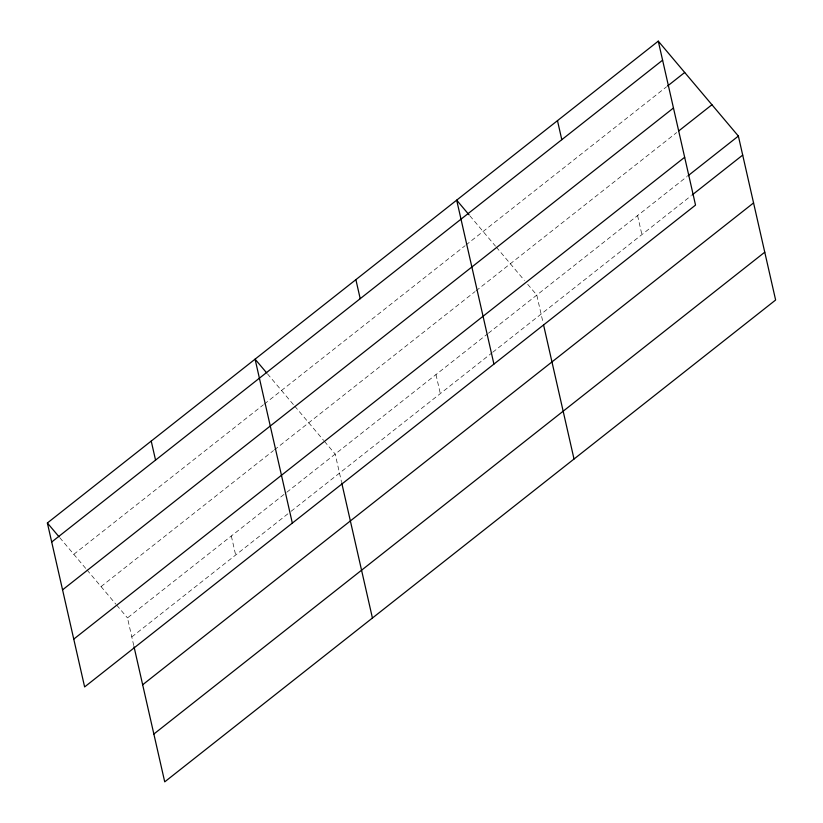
<?xml version="1.0" encoding="UTF-8"?>
<svg xmlns="http://www.w3.org/2000/svg" width="823" height="823" viewBox="0 0 823 823"><rect width="100%" height="100%" fill="white"/><g stroke="black" fill="none" stroke-linecap="round" stroke-linejoin="round"><path stroke-width="0.62" stroke-dasharray="4.12 3.09" d="M73.813 554.311L263.37 404.803M264.378 404.011L464.974 245.789M465.972 244.997L666.568 86.785M101.044 586.583L273.462 450.593M274.471 449.8L475.066 291.579M476.075 290.786L676.66 132.575M133.748 645.52L127.472 617.908L285.776 493.049M286.785 492.257L487.391 334.035M488.399 333.243L686.968 176.616M131.803 636.94L290.097 512.081M291.105 511.289L491.712 353.067M492.72 352.265L691.289 195.648M469.892 215.821L495.487 246.149M496.32 247.126L524.385 280.396M527.697 284.305L536.781 295.076L543.057 322.688M267.475 373.848L293.893 405.163M294.716 406.14L323.614 440.377M324.447 441.365L335.187 454.08L341.452 481.692M59.77 537.676L86.189 568.981M87.012 569.958L115.909 604.205M116.743 605.183L127.472 617.908M637.578 215.575L641.899 234.606M435.984 374.578L440.305 393.61M231.325 535.999L235.656 555.021"/><path stroke-width="1.23" d="M658.277 41.15L695.528 205.092L84.625 686.927L47.374 522.986L658.277 41.15L738.375 136.073L775.626 300.014L164.723 781.85L134.026 646.744M51.695 542.018L662.597 60.182M667.576 85.993L684.715 72.475M62.569 589.834L673.461 107.998M678.677 130.98L711.946 104.747M73.761 639.111L684.664 157.265M687.977 175.824L738.375 136.073M692.297 194.845L742.696 155.094M142.667 684.757L753.57 202.921M153.86 734.034L764.762 252.188M469.069 214.844L456.683 200.154L493.923 364.095M266.652 372.87L255.079 359.167L292.33 523.099M47.374 522.986L58.937 536.699M557.48 120.652L561.8 139.684M543.612 325.136L574.022 459.018M355.886 279.666L360.207 298.687M341.73 482.926L372.428 618.022M151.226 441.077L155.557 460.108"/></g></svg>
